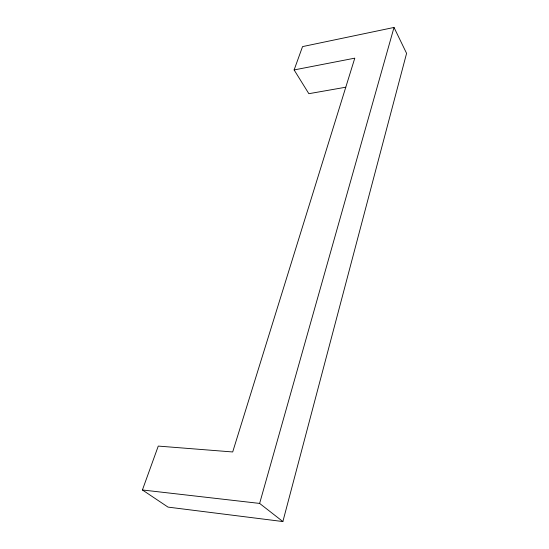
<?xml version="1.0" encoding="UTF-8"?>
<svg xmlns="http://www.w3.org/2000/svg" width="549" height="549" viewBox="0 0 549 549"><rect width="100%" height="100%" fill="white"/><g stroke="black" fill="none" stroke-linecap="round" stroke-linejoin="round"><path stroke-width="0.82" d="M294.12 69.936L354.791 58.16L232.694 451.964L158.263 446.083L142.417 489.969L168.015 507.104L282.872 521.55L406.583 53.356L394.017 27.45L302.547 46.603L294.12 69.936L308.861 93.694L345.795 87.209M282.872 521.55L259.629 503.419L394.017 27.45M142.417 489.969L259.629 503.419"/></g></svg>
